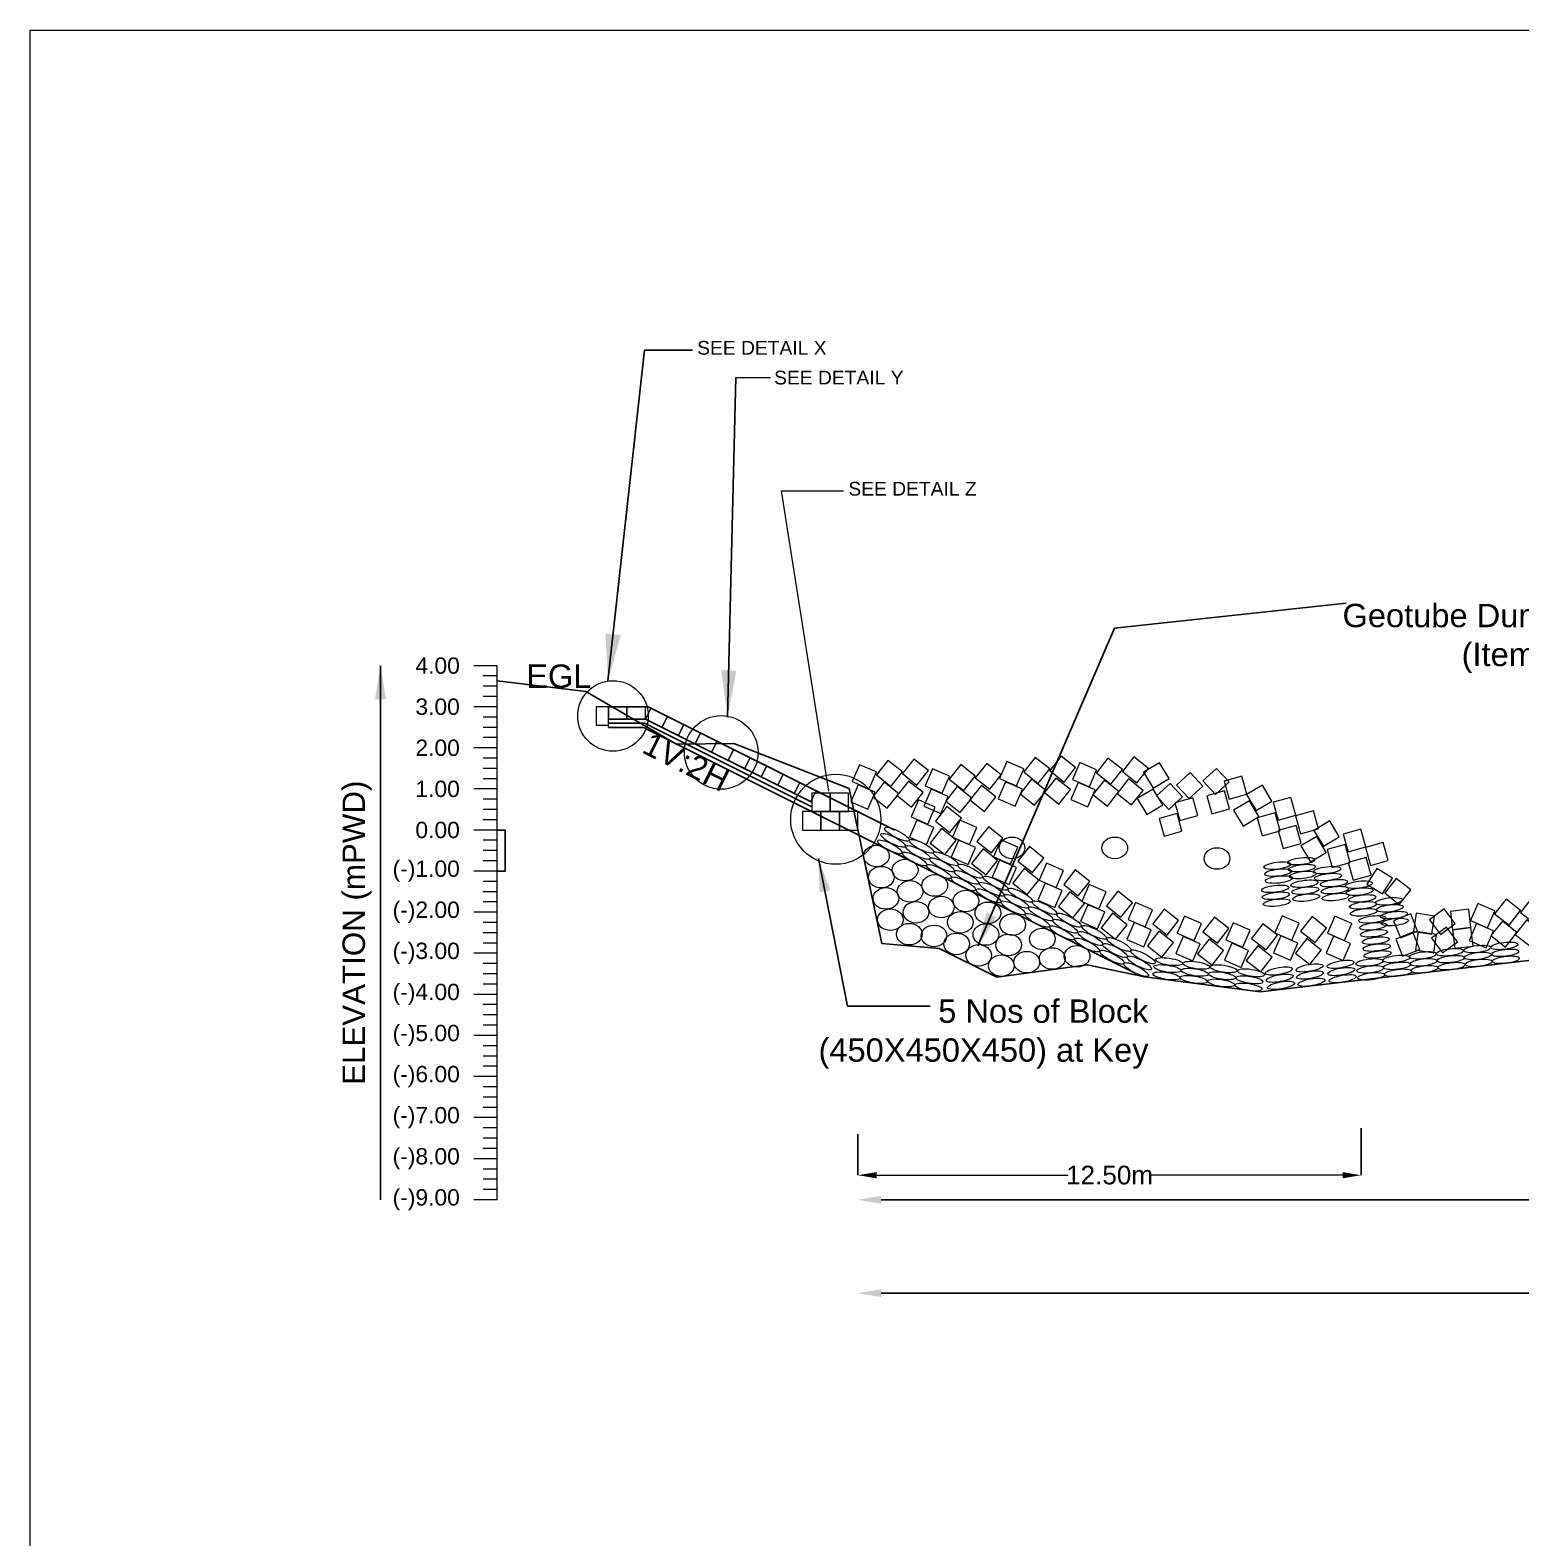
# Model space of a CAD drawing. Header units: inches. Extents: x 91231 to 269365, y -29123 to 27954.
# Drawn here: x 161567 to 164759, y 24725 to 27954 of the extents above; entities that cross this region are included whole.
import ezdxf

# ---------------------------------------------------------------- set-up
doc = ezdxf.new("R2010")
doc.units = ezdxf.units.IN
doc.header["$LTSCALE"] = 7
doc.header["$MEASUREMENT"] = 0
doc.header["$PDMODE"] = 3
for name, color, linetype, lineweight in [('Cross Section Labels', 7, 'Continuous', 9), ('Existing_Bed_Level for Xsection', 7, 'Continuous', 25), ('Long Section Labels', 7, 'Continuous', 9)]:
    doc.layers.add(name, color=color, linetype=linetype, lineweight=lineweight)
doc.styles.get("Standard").update_dxf_attribs({"font": 'arial.ttf'})
doc.dimstyles.new('Appron Lebeling Style', dxfattribs={"dimtxt": 50, "dimasz": 50, "dimexe": 0.18, "dimexo": 0.0625, "dimgap": 0.09, "dimtad": 0, "dimtih": 1, "dimtoh": 1, "dimdec": 4, "dimzin": 0, "dimdsep": 46, "dimtxsty": 'Standard', "dimcen": 0.09, "dimse1": 1, "dimse2": 1, "dimadec": 0, "dimazin": 0, "dimtfac": 1, "dimtdec": 4, "dimtofl": 0, "dimtmove": 0, "dimatfit": 3, "dimfxl": 1, "dimtolj": 1, "dimtzin": 0, "dimarcsym": 0})
doc.dimstyles.get("Standard").update_dxf_attribs({"dimtxt": 0.18, "dimasz": 0.18, "dimexe": 0.18, "dimexo": 0.0625, "dimgap": 0.09, "dimtad": 0, "dimtih": 1, "dimtoh": 1, "dimdec": 4, "dimzin": 0, "dimdsep": 46, "dimtxsty": 'Standard', "dimcen": 0.09, "dimadec": 0, "dimazin": 0, "dimtfac": 1, "dimtdec": 4, "dimtofl": 0, "dimtmove": 0, "dimatfit": 3, "dimfxl": 1, "dimtolj": 1, "dimtzin": 0, "dimarcsym": 0})

# ---------------------------------------------------------------- blocks, each defined once
blk = doc.blocks.new('*D19')
at = {"layer": 'Cross Section Labels', "color": 0, "lineweight": -2}
for p, q in [((163389.4, 25449.1), (165197.6, 25449.1)), ((167253.1, 25449.1), (165444.8, 25449.1))]:
    blk.add_line(p, q, dxfattribs=at)
at = {"layer": 'Cross Section Labels', "color": 0}
for points in [[(163389.4, 25457.4), (163389.4, 25440.7), (163339.4, 25449.1)], [(167253.1, 25457.4), (167253.1, 25440.7), (167303.1, 25449.1)]]:
    blk.add_solid(points, dxfattribs=at)
at = {"layer": 'Defpoints', "color": 0}
for p in [(163339.4, 26241.1), (167303.1, 25567.9), (167303.1, 25449.1)]:
    blk.add_point(p, dxfattribs=at)
at = {"layer": 'Cross Section Labels', "color": 0, "insert": (165321.2, 25449.1), "char_height": 50, "attachment_point": 5}
blk.add_mtext('\\A1;48.00 m', dxfattribs=at)
blk = doc.blocks.new('*D20')
at = {"layer": 'Cross Section Labels', "color": 0, "lineweight": -2}
for p, q in [((163389.4, 25249.1), (164965.6, 25249.1)), ((167253.1, 25249.1), (165676.8, 25249.1))]:
    blk.add_line(p, q, dxfattribs=at)
at = {"layer": 'Cross Section Labels', "color": 0}
for points in [[(163389.4, 25257.4), (163389.4, 25240.7), (163339.4, 25249.1)], [(167253.1, 25257.4), (167253.1, 25240.7), (167303.1, 25249.1)]]:
    blk.add_solid(points, dxfattribs=at)
at = {"layer": 'Defpoints', "color": 0}
for p in [(163339.4, 26241.1), (167303.1, 25567.9), (167303.1, 25249.1)]:
    blk.add_point(p, dxfattribs=at)
at = {"layer": 'Cross Section Labels', "color": 0, "insert": (165321.2, 25249.1), "char_height": 50, "attachment_point": 5}
blk.add_mtext('\\A1;Block @21.00 m³/m ^JGoo Bag @27.00 m³/m ', dxfattribs=at)
blk = doc.blocks.new('*D21')
at = {"layer": 'Defpoints', "color": 0}
for p in [(163339.4, 25589.7), (164417, 25602.3), (164417, 25501.8)]:
    blk.add_point(p, dxfattribs=at)
at = {"layer": 'Long Section Labels', "color": 0, "lineweight": -2}
for p, q in [((163339.4, 25589.7), (163339.4, 25501.6)), ((164417, 25602.2), (164417, 25501.6))]:
    blk.add_line(p, q, dxfattribs=at)
at = {"layer": 'Long Section Labels', "color": 0, "lineweight": 0}
for p, q in [((163379.4, 25501.8), (163789.7, 25501.8)), ((164377, 25501.8), (163966.6, 25501.8))]:
    blk.add_line(p, q, dxfattribs=at)
at = {"layer": 'Long Section Labels', "color": 0}
for points in [[(163379.4, 25508.5), (163379.4, 25495.1), (163339.4, 25501.8)], [(164377, 25508.5), (164377, 25495.1), (164417, 25501.8)]]:
    blk.add_solid(points, dxfattribs=at)
at = {"layer": 'Long Section Labels', "color": 0, "insert": (163878.2, 25501.8), "char_height": 40, "attachment_point": 5}
blk.add_mtext('\\A1;12.50m', dxfattribs=at)
blk = doc.blocks.new('*D22')
at = {"layer": 'Defpoints', "color": 0}
for p in [(162567, 26241.1), (162567, 26153.1), (162584.4, 26153.1)]:
    blk.add_point(p, dxfattribs=at)
at = {"layer": 'Long Section Labels', "color": 0, "lineweight": -2}
for p, q in [((162567.1, 26241.1), (162584.6, 26241.1)), ((162584.4, 26240.9), (162584.4, 26197.2)), ((162584.4, 26153.2), (162584.4, 26196.9)), ((162567.1, 26153.1), (162584.6, 26153.1))]:
    blk.add_line(p, q, dxfattribs=at)
at = {"layer": 'Long Section Labels', "color": 0}
for points in [[(162584.4, 26240.9), (162584.5, 26240.9), (162584.4, 26241.1)], [(162584.4, 26153.2), (162584.5, 26153.2), (162584.4, 26153.1)]]:
    blk.add_solid(points, dxfattribs=at)
at = {"layer": 'Long Section Labels', "color": 0, "insert": (162584.4, 26197.1), "char_height": 0.18, "attachment_point": 5}
blk.add_mtext('\\A1;88.0000', dxfattribs=at)

msp = doc.modelspace()

# ---------------------------------------------------------------- linework, layer by layer
at = {"layer": 'Cross Section Labels'}
msp.add_lwpolyline([(161567.01597, 27954.3435), (171567.01597, 27954.3435), (171567.01597, 20883.3435), (161567.01597, 20883.3435)], close=True, dxfattribs=at)
msp.add_lwpolyline([(163277.16876, 26324.05914), (163175.70777, 26967.93832), (163308.23034, 26967.80358)], dxfattribs=at)
for centre, radius in [((162814.98318, 26485.36362), 75.51259), ((163046.68905, 26407.36666), 78.80143), ((163291.88304, 26264.13192), 96.38374)]:
    msp.add_circle(centre, radius, dxfattribs=at)
at = {"layer": 'Existing_Bed_Level for Xsection'}
for points in [[(162567.01597, 26560.7675), (162757.13852, 26538.1515), (162950.66821, 26424.8075), (163073.66359, 26426.3035), (163320.61345, 26329.9435), (163390.59299, 25998.0075), (163513.66359, 25987.4475), (163636.9709, 25925.6715), (163830.55821, 25952.5115), (163953.66359, 25926.6395), (164200.37234, 25894.3435), (164781.82123, 25962.1035), (164904.57783, 25915.4635), (165098.99662, 25850.3435), (165416.19427, 25817.7835), (165661.57824, 25778.1835), (165978.68671, 25735.0635), (166490.37117, 25672.5835), (166735.69133, 25642.6635), (167369.97888, 25559.0635), (167809.82883, 25496.5835), (168321.52259, 25454.3435)], [(163418.55135, 26241.0635), (162896.12559, 26502.27638), (162890.55135, 26505.0635), (162884.31915, 26505.0635), (162805.11915, 26505.0635)], [(162805.11915, 26478.6635), (162884.31915, 26478.6635), (163240.35135, 26300.6474)], [(162805.11915, 26469.8635), (162882.24176, 26469.8635), (163240.35135, 26290.8087)], [(162805.11915, 26461.0635), (162880.16436, 26461.0635), (163945.63976, 25928.3258)]]:
    msp.add_lwpolyline(points, dxfattribs=at)
at = {"layer": 'Long Section Labels'}
msp.add_line((162805.11915, 26461.0635), (162805.11915, 26465.4635), dxfattribs=at)
for points in [[(162567.01597, 26593.0635), (162517.01597, 26593.0635)], [(162567.01597, 25449.0635), (162567.01597, 25537.0635), (162567.01597, 25625.0635), (162567.01597, 25713.0635), (162567.01597, 25801.0635), (162567.01597, 25889.0635), (162567.01597, 25977.0635), (162567.01597, 26065.0635), (162567.01597, 26153.0635), (162567.01597, 26241.0635), (162567.01597, 26329.0635), (162567.01597, 26417.0635), (162567.01597, 26505.0635), (162567.01597, 26593.0635)], [(162567.01597, 26571.0635), (162537.01597, 26571.0635)], [(162567.01597, 26549.0635), (162537.01597, 26549.0635)], [(162567.01597, 26527.0635), (162537.01597, 26527.0635)], [(162567.01597, 26505.0635), (162517.01597, 26505.0635)], [(162567.01597, 26483.0635), (162537.01597, 26483.0635)], [(162567.01597, 26461.0635), (162537.01597, 26461.0635)], [(162567.01597, 26417.0635), (162517.01597, 26417.0635)], [(162567.01597, 26439.0635), (162537.01597, 26439.0635)], [(162567.01597, 26395.0635), (162537.01597, 26395.0635)], [(162567.01597, 26373.0635), (162537.01597, 26373.0635)], [(162567.01597, 26351.0635), (162537.01597, 26351.0635)], [(162567.01597, 26329.0635), (162517.01597, 26329.0635)], [(162567.01597, 26307.0635), (162537.01597, 26307.0635)], [(162567.01597, 26285.0635), (162537.01597, 26285.0635)], [(162567.01597, 26263.0635), (162537.01597, 26263.0635)], [(162567.01597, 26241.0635), (162517.01597, 26241.0635)], [(162567.01597, 26219.0635), (162537.01597, 26219.0635)], [(162567.01597, 26197.0635), (162537.01597, 26197.0635)], [(162567.01597, 26175.0635), (162537.01597, 26175.0635)], [(162567.01597, 26153.0635), (162517.01597, 26153.0635)], [(162567.01597, 26131.0635), (162537.01597, 26131.0635)], [(162567.01597, 26109.0635), (162537.01597, 26109.0635)], [(162567.01597, 26065.0635), (162517.01597, 26065.0635)], [(162567.01597, 26087.0635), (162537.01597, 26087.0635)], [(162567.01597, 26043.0635), (162537.01597, 26043.0635)], [(162567.01597, 26021.0635), (162537.01597, 26021.0635)], [(162567.01597, 25999.0635), (162537.01597, 25999.0635)], [(162567.01597, 25977.0635), (162517.01597, 25977.0635)], [(162567.01597, 25955.0635), (162537.01597, 25955.0635)], [(162567.01597, 25933.0635), (162537.01597, 25933.0635)], [(162567.01597, 25911.0635), (162537.01597, 25911.0635)], [(162567.01597, 25889.0635), (162517.01597, 25889.0635)], [(162567.01597, 25867.0635), (162537.01597, 25867.0635)], [(162567.01597, 25845.0635), (162537.01597, 25845.0635)], [(162567.01597, 25823.0635), (162537.01597, 25823.0635)], [(162567.01597, 25801.0635), (162517.01597, 25801.0635)], [(162567.01597, 25779.0635), (162537.01597, 25779.0635)], [(162567.01597, 25757.0635), (162537.01597, 25757.0635)], [(162567.01597, 25713.0635), (162517.01597, 25713.0635)], [(162567.01597, 25735.0635), (162537.01597, 25735.0635)], [(162567.01597, 25691.0635), (162537.01597, 25691.0635)], [(162567.01597, 25669.0635), (162537.01597, 25669.0635)], [(162567.01597, 25647.0635), (162537.01597, 25647.0635)], [(162567.01597, 25625.0635), (162517.01597, 25625.0635)], [(162567.01597, 25603.0635), (162537.01597, 25603.0635)], [(162567.01597, 25581.0635), (162537.01597, 25581.0635)], [(162567.01597, 25559.0635), (162537.01597, 25559.0635)], [(162567.01597, 25537.0635), (162517.01597, 25537.0635)], [(162567.01597, 25515.0635), (162537.01597, 25515.0635)], [(162567.01597, 25493.0635), (162537.01597, 25493.0635)], [(162567.01597, 25449.0635), (162517.01597, 25449.0635)], [(162567.01597, 25471.0635), (162537.01597, 25471.0635)]]:
    msp.add_lwpolyline(points, dxfattribs=at)
for points in [[(162805.11915, 26505.0635), (162778.71915, 26505.0635), (162778.71915, 26465.4635), (162805.11915, 26465.4635)], [(162844.71915, 26505.0635), (162805.11915, 26505.0635), (162805.11915, 26478.6635), (162844.71915, 26478.6635)], [(162884.31915, 26505.0635), (162844.71915, 26505.0635), (162844.71915, 26478.6635), (162884.31915, 26478.6635)], [(162931.54491, 26484.56672), (162896.12559, 26502.27638), (162884.31915, 26478.6635), (162919.73847, 26460.95384)], [(162966.96423, 26466.85706), (162931.54491, 26484.56672), (162919.73847, 26460.95384), (162955.15779, 26443.24418)], [(163002.38354, 26449.1474), (162966.96423, 26466.85706), (162955.15779, 26443.24418), (162990.5771, 26425.53452)], [(163037.80286, 26431.43774), (163002.38354, 26449.1474), (162990.5771, 26425.53452), (163025.99642, 26407.82486)], [(163073.22218, 26413.72808), (163037.80286, 26431.43774), (163025.99642, 26407.82486), (163061.41574, 26390.11521)], [(163108.64149, 26396.01843), (163073.22218, 26413.72808), (163061.41574, 26390.11521), (163096.83505, 26372.40555)], [(163144.06081, 26378.30877), (163108.64149, 26396.01843), (163096.83505, 26372.40555), (163132.25437, 26354.69589)], [(163403.57756, 26390.16121), (163378.99325, 26359.11654), (163410.03792, 26334.53222), (163434.62223, 26365.57689)], [(163490.19691, 26368.38016), (163459.13267, 26392.93974), (163434.57309, 26361.8755), (163465.63732, 26337.31592)], [(163646.25854, 26359.34355), (163615.19431, 26383.90313), (163590.63472, 26352.8389), (163621.69896, 26328.27931)], [(163694.76651, 26371.9208), (163658.40112, 26387.59622), (163642.7257, 26351.23084), (163679.09108, 26335.55541)], [(163718.9872, 26396.67793), (163694.40288, 26365.63326), (163725.44755, 26341.04894), (163750.03187, 26372.09361)], [(163805.60654, 26374.89687), (163774.54231, 26399.45646), (163749.98272, 26368.39222), (163781.04696, 26343.83264)], [(163850.56794, 26370.2293), (163814.20256, 26385.90472), (163798.52713, 26349.53934), (163834.89252, 26333.86391)], [(163874.78863, 26394.98643), (163850.20432, 26363.94176), (163881.24899, 26339.35744), (163905.8333, 26370.40211)], [(163961.40798, 26373.20537), (163930.34374, 26397.76496), (163905.78416, 26366.70072), (163936.84839, 26342.14114)], [(164005.46237, 26351.23283), (163985.25374, 26385.28825), (163951.19833, 26365.07962), (163971.40696, 26331.0242)], [(163179.48013, 26360.59911), (163144.06081, 26378.30877), (163132.25437, 26354.69589), (163167.67369, 26336.98623)], [(163214.89944, 26342.88945), (163179.48013, 26360.59911), (163167.67369, 26336.98623), (163203.093, 26319.27657)], [(163379.35687, 26365.40408), (163342.99149, 26381.0795), (163327.31606, 26344.71412), (163363.68145, 26329.03869)], [(163535.41851, 26356.36747), (163499.05313, 26372.0429), (163483.3777, 26335.67751), (163519.74308, 26320.00209)], [(163559.6392, 26381.1246), (163535.05489, 26350.07993), (163566.09955, 26325.49562), (163590.68387, 26356.54029)], [(163794.24777, 26327.75114), (163763.18354, 26352.31072), (163738.62395, 26321.24649), (163769.68819, 26296.6869)], [(164050.94383, 26364.28422), (164021.8187, 26337.45351), (164048.64941, 26308.32838), (164077.77454, 26335.15909)], [(164107.29461, 26373.17248), (164078.16948, 26346.34178), (164105.00018, 26317.21665), (164134.12532, 26344.04735)], [(164172.24182, 26318.18025), (164161.54363, 26356.30778), (164123.4161, 26345.60959), (164134.11429, 26307.48206)], [(163250.31876, 26325.17979), (163214.89944, 26342.88945), (163203.093, 26319.27657), (163238.51232, 26301.56691)], [(163279.95135, 26320.2635), (163240.35135, 26320.2635), (163240.35135, 26280.6635), (163279.95135, 26280.6635)], [(163319.55135, 26320.2635), (163279.95135, 26320.2635), (163279.95135, 26280.6635), (163319.55135, 26280.6635)], [(163376.42, 26322.16431), (163340.05462, 26337.83973), (163324.3792, 26301.47435), (163360.74458, 26285.79892)], [(163395.82837, 26343.31602), (163371.24406, 26312.27135), (163402.28873, 26287.68703), (163426.87304, 26318.7317)], [(163478.83814, 26321.23442), (163447.7739, 26345.794), (163423.21432, 26314.72977), (163454.27856, 26290.17018)], [(163532.48164, 26313.1277), (163496.11626, 26328.80312), (163480.44083, 26292.43774), (163516.80621, 26276.76232)], [(163551.89001, 26334.27941), (163527.3057, 26303.23474), (163558.35037, 26278.65042), (163582.93468, 26309.69509)], [(163634.89977, 26312.19781), (163603.83554, 26336.7574), (163579.27595, 26305.69316), (163610.34019, 26281.13358)], [(163691.82964, 26328.68102), (163655.46426, 26344.35645), (163639.78883, 26307.99107), (163676.15421, 26292.31564)], [(163711.23801, 26349.83273), (163686.65369, 26318.78806), (163717.69836, 26294.20375), (163742.28268, 26325.24842)], [(163847.63107, 26326.98952), (163811.26569, 26342.66495), (163795.59027, 26306.29957), (163831.95565, 26290.62414)], [(163867.03944, 26348.14123), (163842.45513, 26317.09657), (163873.4998, 26292.51225), (163898.08411, 26323.55692)], [(163950.04921, 26326.05964), (163918.98497, 26350.61922), (163894.42539, 26319.55499), (163925.48963, 26294.9954)], [(163991.90043, 26294.71991), (163971.6918, 26328.77533), (163937.63638, 26308.5667), (163957.84501, 26274.51128)], [(164034.50623, 26311.9083), (164007.65234, 26341.01206), (163978.54859, 26314.15817), (164005.40248, 26285.05441)], [(164135.34285, 26286.71269), (164124.64465, 26324.84022), (164086.51712, 26314.14202), (164097.21532, 26276.01449)], [(164225.94555, 26303.07964), (164205.73692, 26337.13506), (164171.68151, 26316.92643), (164191.89013, 26282.87101)], [(163505.10932, 26290.07392), (163468.74393, 26305.74935), (163453.06851, 26269.38396), (163489.43389, 26253.70854)], [(163561.04899, 26266.76089), (163529.98476, 26291.32047), (163505.42517, 26260.25624), (163536.48941, 26235.69665)], [(164056.393, 26310.1621), (164018.25696, 26299.49427), (164028.92479, 26261.35823), (164067.06083, 26272.02606)], [(164198.15602, 26269.82238), (164177.94739, 26303.8778), (164143.89198, 26283.66917), (164164.1006, 26249.61375)], [(164266.52853, 26311.10414), (164228.3925, 26300.43631), (164239.06033, 26262.30027), (164277.19636, 26272.96811)], [(163260.15135, 26280.6635), (163220.55135, 26280.6635), (163220.55135, 26241.0635), (163260.15135, 26241.0635)], [(163299.75135, 26280.6635), (163260.15135, 26280.6635), (163260.15135, 26241.0635), (163299.75135, 26241.0635)], [(163339.35135, 26280.6635), (163299.75135, 26280.6635), (163299.75135, 26241.0635), (163339.35135, 26241.0635)], [(163502.17245, 26246.83415), (163465.80706, 26262.50957), (163450.13164, 26226.14419), (163486.49702, 26210.46877)], [(163593.74948, 26246.64015), (163557.3841, 26262.31557), (163541.70867, 26225.95019), (163578.07406, 26210.27476)], [(164022.59101, 26276.81622), (163984.45497, 26266.14839), (163995.1228, 26228.01235), (164033.25884, 26238.68018)], [(164232.72655, 26277.75826), (164194.59051, 26267.09043), (164205.25834, 26228.95439), (164243.39438, 26239.62223)], [(164325.25493, 26243.81127), (164314.55674, 26281.9388), (164276.42921, 26271.24061), (164287.1274, 26233.11307)], [(164369.97638, 26226.41346), (164349.76775, 26260.46888), (164315.71234, 26240.26025), (164335.92097, 26206.20484)], [(163549.69023, 26219.61515), (163518.62599, 26244.17474), (163494.0664, 26213.1105), (163525.13064, 26188.55092)], [(163649.68916, 26223.32711), (163618.62492, 26247.8867), (163594.06534, 26216.82246), (163625.12958, 26192.26288)], [(164288.35596, 26212.3437), (164277.65776, 26250.47124), (164239.53023, 26239.77304), (164250.22843, 26201.64551)], [(164342.18685, 26193.15621), (164321.97823, 26227.21162), (164287.92281, 26207.00299), (164308.13144, 26172.94758)], [(164416.23224, 26243.2413), (164378.0962, 26232.57347), (164388.76403, 26194.43743), (164426.90007, 26205.10526)], [(163590.81261, 26203.40037), (163554.44723, 26219.0758), (163538.77181, 26182.71042), (163575.13719, 26167.03499)], [(163638.33039, 26176.18138), (163607.26616, 26200.74096), (163582.70657, 26169.67673), (163613.77081, 26145.11714)], [(163681.8183, 26204.34926), (163645.45291, 26220.02469), (163629.77749, 26183.6593), (163666.14287, 26167.98388)], [(163737.75797, 26181.03623), (163706.69374, 26205.59581), (163682.13415, 26174.53158), (163713.19839, 26149.97199)], [(164382.43025, 26209.89542), (164344.29422, 26199.22759), (164354.96205, 26161.09155), (164393.09808, 26171.75938)], [(164474.95864, 26175.94843), (164464.26044, 26214.07596), (164426.13291, 26203.37776), (164436.83111, 26165.25023)], [(163678.88143, 26161.10949), (163642.51604, 26176.78491), (163626.84062, 26140.41953), (163663.206, 26124.74411)], [(163726.39921, 26133.89049), (163695.33497, 26158.45008), (163670.77538, 26127.38584), (163701.83962, 26102.82626)], [(163779.69793, 26154.52257), (163743.33254, 26170.19799), (163727.65712, 26133.83261), (163764.0225, 26118.15719)], [(164438.05967, 26144.48086), (164427.36147, 26182.60839), (164389.23394, 26171.9102), (164399.93214, 26133.78267)], [(164483.93557, 26137.76101), (164450.45985, 26158.91606), (164429.3048, 26125.44035), (164462.78051, 26104.28529)], [(163776.76106, 26111.2828), (163740.39567, 26126.95822), (163724.72025, 26090.59284), (163761.08563, 26074.91741)], [(163835.6376, 26131.20954), (163804.57337, 26155.76912), (163780.01378, 26124.70488), (163811.07802, 26100.1453)], [(164491.96406, 26137.58015), (164467.37975, 26106.53548), (164498.42442, 26081.95117), (164523.00873, 26112.99584)], [(163824.27884, 26084.0638), (163793.2146, 26108.62339), (163768.65501, 26077.55915), (163799.71925, 26052.99956)], [(163871.19786, 26108.80279), (163834.83247, 26124.47822), (163819.15705, 26088.11284), (163855.52243, 26072.43741)], [(163927.13753, 26085.48976), (163896.0733, 26110.04935), (163871.51371, 26078.98511), (163902.57795, 26054.42553)], [(164727.12239, 26092.99152), (164702.53807, 26061.94685), (164733.58274, 26037.36253), (164758.16706, 26068.4072)], [(164813.74173, 26071.21047), (164782.6775, 26095.77005), (164758.11791, 26064.70581), (164789.18215, 26040.14623)], [(163868.26099, 26065.56302), (163831.8956, 26081.23845), (163816.22018, 26044.87307), (163852.58556, 26029.19764)], [(163915.77877, 26038.34403), (163884.71453, 26062.90361), (163860.15494, 26031.83938), (163891.21918, 26007.27979)], [(163970.20772, 26070.34788), (163933.84234, 26086.02331), (163918.16691, 26049.65793), (163954.53229, 26033.9825)], [(164026.1474, 26047.03485), (163995.08316, 26071.59443), (163970.52358, 26040.5302), (164001.58781, 26015.97061)], [(164523.1198, 26061.35795), (164486.31557, 26046.74259), (164500.93093, 26009.93836), (164537.73516, 26024.55372)], [(164573.82884, 26056.94108), (164534.65007, 26062.70164), (164528.88951, 26023.52288), (164568.06827, 26017.76231)], [(164594.77735, 26072.51775), (164562.99103, 26048.90016), (164586.60862, 26017.11385), (164618.39493, 26040.73143)], [(164647.40179, 26071.35844), (164608.06798, 26066.77462), (164612.6518, 26027.44081), (164651.98561, 26032.02463)], [(164702.9017, 26068.23439), (164666.53632, 26083.90981), (164650.86089, 26047.54443), (164687.22627, 26031.869)], [(163967.27085, 26027.10811), (163930.90547, 26042.78354), (163915.23004, 26006.41815), (163951.59542, 25990.74273)], [(164074.86076, 26040.63011), (164038.49538, 26056.30553), (164022.81995, 26019.94015), (164059.18533, 26004.26473)], [(164133.6597, 26029.88996), (164102.59547, 26054.44955), (164078.03588, 26023.38531), (164109.10012, 25998.82573)], [(164178.94145, 26026.34267), (164142.57607, 26042.01809), (164126.90064, 26005.65271), (164163.26602, 25989.97728)], [(164237.74039, 26015.60252), (164206.67615, 26040.1621), (164182.11657, 26009.09787), (164213.18081, 25984.53828)], [(164284.16634, 26041.773), (164247.80096, 26057.44842), (164232.12553, 26021.08304), (164268.49092, 26005.40761)], [(164342.96529, 26031.03285), (164311.90105, 26055.59244), (164287.34146, 26024.5282), (164318.4057, 25999.96861)], [(164396.82532, 26041.20155), (164360.45994, 26056.87698), (164344.78451, 26020.5116), (164381.1499, 26004.83617)], [(164599.36117, 26033.18394), (164567.57486, 26009.56636), (164591.19244, 25977.78004), (164622.97875, 26001.39762)], [(164651.98561, 26032.02463), (164612.6518, 26027.44081), (164617.23562, 25988.107), (164656.56943, 25992.69082)], [(164699.96483, 26024.99462), (164663.59945, 26040.67004), (164647.92402, 26004.30466), (164684.2894, 25988.62923)], [(164719.3732, 26046.14633), (164694.78889, 26015.10166), (164725.83356, 25990.51734), (164750.41787, 26021.56201)], [(164802.38296, 26024.06473), (164771.31873, 26048.62431), (164746.75914, 26017.56008), (164777.82338, 25993.00049)], [(164014.78863, 25999.88912), (163983.72439, 26024.4487), (163959.16481, 25993.38446), (163990.22904, 25968.82488)], [(164071.92389, 25997.39034), (164035.55851, 26013.06576), (164019.88308, 25976.70038), (164056.24847, 25961.02495)], [(164122.30093, 25982.74423), (164091.2367, 26007.30381), (164066.67711, 25976.23958), (164097.74135, 25951.67999)], [(164176.00458, 25983.10289), (164139.6392, 25998.77832), (164123.96377, 25962.41294), (164160.32915, 25946.73751)], [(164281.22947, 25998.53322), (164244.86409, 26014.20865), (164229.18867, 25977.84327), (164265.55405, 25962.16784)], [(164331.60652, 25983.88712), (164300.54228, 26008.4467), (164275.9827, 25977.38246), (164307.04693, 25952.82288)], [(164393.88845, 25997.96178), (164357.52307, 26013.63721), (164341.84765, 25977.27182), (164378.21303, 25961.5964)], [(164527.70362, 26022.02414), (164490.89939, 26007.40878), (164505.51475, 25970.60455), (164542.31898, 25985.21991)], [(164578.41266, 26017.60727), (164539.2339, 26023.36783), (164533.47333, 25984.18907), (164572.6521, 25978.4285)], [(164226.38162, 25968.45679), (164195.31739, 25993.01637), (164170.7578, 25961.95213), (164201.82204, 25937.39255)]]:
    msp.add_lwpolyline(points, close=True, dxfattribs=at)
for centre, major_axis, ratio in [((163407.93151, 26204.917), (26.08233, -13.31936), 0.255), ((163414.74435, 26219.0374), (26.08233, -13.31936), 0.255), ((163422.81865, 26232.14949), (26.08233, -13.31936), 0.255), ((163475.78438, 26206.2809), (26.08233, -13.31936), 0.255), ((163669.35135, 26202.8715), (27.5, 0), 0.84), ((163889.35135, 26202.8715), (27.5, 0), 0.84), ((163378.99457, 26185.46977), (27.5, 0), 0.84), ((163460.89725, 26179.04841), (26.08233, -13.31936), 0.255), ((163467.71008, 26193.16881), (26.08233, -13.31936), 0.255), ((163527.55552, 26179.6165), (26.08233, -13.31936), 0.255), ((164108.27469, 26180.08811), (27.5, 0), 0.84), ((163389.35578, 26140.13514), (27.5, 0), 0.84), ((163440.54109, 26155.33797), (27.5, 0), 0.84), ((163512.66839, 26152.38401), (26.08233, -13.31936), 0.255), ((163519.48122, 26166.50441), (26.08233, -13.31936), 0.255), ((163580.12306, 26152.9521), (26.08233, -13.31936), 0.255), ((164237.49659, 26164.75244), (29.08954, 3.38999), 0.255), ((164239.22825, 26149.893), (29.08954, 3.38999), 0.255), ((164288.37424, 26174.43244), (29.08954, 3.38999), 0.255), ((164290.10591, 26159.573), (29.08954, 3.38999), 0.255), ((164344.14621, 26155.20019), (29.08954, 3.38999), 0.255), ((163451.10989, 26109.67439), (27.5, 0), 0.84), ((163503.95287, 26122.41052), (27.5, 0), 0.84), ((163565.23592, 26125.71961), (26.08233, -13.31936), 0.255), ((163572.04876, 26139.84001), (26.08233, -13.31936), 0.255), ((163625.98455, 26114.23027), (26.08233, -13.31936), 0.255), ((163634.05885, 26127.34236), (26.08233, -13.31936), 0.255), ((164240.95992, 26135.03356), (29.08954, 3.38999), 0.255), ((164291.83758, 26144.71356), (29.08954, 3.38999), 0.255), ((164295.64287, 26126.03242), (29.08954, 3.38999), 0.255), ((164345.87788, 26140.34075), (29.08954, 3.38999), 0.255), ((164358.63467, 26127.24245), (29.08954, 3.38999), 0.255), ((164411.93611, 26124.03603), (29.08954, 3.38999), 0.255), ((163399.23895, 26094.63077), (27.5, 0), 0.84), ((163517.94031, 26076.1258), (27.5, 0), 0.84), ((163570.47242, 26089.1725), (27.5, 0), 0.84), ((163619.17172, 26100.10987), (26.08233, -13.31936), 0.255), ((163678.95029, 26088.36168), (26.08233, -13.31936), 0.255), ((163687.02459, 26101.47377), (26.08233, -13.31936), 0.255), ((164232.65106, 26115.14237), (29.08954, 3.38999), 0.255), ((164234.38273, 26100.28294), (29.08954, 3.38999), 0.255), ((164236.1144, 26085.4235), (29.08954, 3.38999), 0.255), ((164297.37453, 26111.17298), (29.08954, 3.38999), 0.255), ((164299.1062, 26096.31354), (29.08954, 3.38999), 0.255), ((164360.36634, 26112.38301), (29.08954, 3.38999), 0.255), ((164362.09801, 26097.52357), (29.08954, 3.38999), 0.255), ((164413.66778, 26109.1766), (29.08954, 3.38999), 0.255), ((164419.20406, 26094.57233), (29.08954, 3.38999), 0.255), ((164476.48708, 26088.33391), (29.08954, 3.38999), 0.255), ((163408.82173, 26048.99295), (27.5, 0), 0.84), ((163463.85432, 26064.943), (27.5, 0), 0.84), ((163558.54235, 26043.42876), (27.5, 0), 0.84), ((163617.59638, 26063.70562), (27.5, 0), 0.84), ((163670.86531, 26038.6511), (27.5, 0), 0.84), ((163672.13745, 26074.24128), (26.08233, -13.31936), 0.255), ((163723.90859, 26047.57688), (26.08233, -13.31936), 0.255), ((163730.72142, 26061.69728), (26.08233, -13.31936), 0.255), ((163738.79572, 26074.80937), (26.08233, -13.31936), 0.255), ((163791.36326, 26048.14497), (26.08233, -13.31936), 0.255), ((164420.93572, 26079.71289), (29.08954, 3.38999), 0.255), ((164422.66739, 26064.85345), (29.08954, 3.38999), 0.255), ((164478.21874, 26073.47447), (29.08954, 3.38999), 0.255), ((164487.29278, 26058.91035), (29.08954, 3.38999), 0.255), ((163449.35135, 26018.0715), (27.5, 0), 0.84), ((163502.37504, 26014.28109), (27.5, 0), 0.84), ((163613.35638, 26017.40164), (27.5, 0), 0.84), ((163734.18996, 26007.7171), (27.5, 0), 0.84), ((163776.47613, 26020.91248), (26.08233, -13.31936), 0.255), ((163783.28896, 26035.03288), (26.08233, -13.31936), 0.255), ((163845.27709, 26021.98663), (26.08233, -13.31936), 0.255), ((164440.81207, 26049.71805), (29.08954, 3.38999), 0.255), ((164442.54374, 26034.85861), (29.08954, 3.38999), 0.255), ((164444.2754, 26019.99917), (29.08954, 3.38999), 0.255), ((164489.02444, 26044.05091), (29.08954, 3.38999), 0.255), ((163550.71905, 25997.18614), (27.5, 0), 0.84), ((163662.11406, 25995.00605), (27.5, 0), 0.84), ((163830.38996, 25994.75414), (26.08233, -13.31936), 0.255), ((163837.20279, 26008.87454), (26.08233, -13.31936), 0.255), ((163890.16853, 25983.00595), (26.08233, -13.31936), 0.255), ((163898.24283, 25996.11804), (26.08233, -13.31936), 0.255), ((164448.39036, 26004.29984), (29.08954, 3.38999), 0.255), ((164450.12202, 25989.4404), (29.08954, 3.38999), 0.255), ((164723.34125, 25992.94155), (29.08954, 3.38999), 0.255), ((163597.91137, 25972.61069), (27.5, 0), 0.84), ((163646.36616, 25950.51784), (27.5, 0), 0.84), ((163700.87729, 25958.08387), (27.5, 0), 0.84), ((163755.38893, 25965.95265), (27.5, 0), 0.84), ((163808.6885, 25970.79492), (27.5, 0), 0.84), ((163883.3557, 25968.88555), (26.08233, -13.31936), 0.255), ((163941.93967, 25956.34155), (26.08233, -13.31936), 0.255), ((163950.01397, 25969.45364), (26.08233, -13.31936), 0.255), ((164005.56209, 25959.19443), (28.95495, -4.39361), 0.255), ((164434.65471, 25957.4622), (29.08954, 3.38999), 0.255), ((164451.85369, 25974.58096), (29.08954, 3.38999), 0.255), ((164492.43983, 25965.0319), (29.08954, 3.38999), 0.255), ((164548.80402, 25972.6016), (29.08954, 3.38999), 0.255), ((164550.53569, 25957.74216), (29.08954, 3.38999), 0.255), ((164606.9831, 25979.38158), (29.08954, 3.38999), 0.255), ((164608.71477, 25964.52214), (29.08954, 3.38999), 0.255), ((164665.16217, 25986.16157), (29.08954, 3.38999), 0.255), ((164666.89384, 25971.30213), (29.08954, 3.38999), 0.255), ((164668.62551, 25956.44269), (29.08954, 3.38999), 0.255), ((164725.07291, 25978.08211), (29.08954, 3.38999), 0.255), ((164726.80458, 25963.22267), (29.08954, 3.38999), 0.255), ((163935.12683, 25942.22115), (26.08233, -13.31936), 0.255), ((164000.04456, 25928.65279), (28.95495, -4.39361), 0.255), ((164002.04558, 25944.20259), (28.95495, -4.39361), 0.255), ((164060.58514, 25936.40256), (28.95495, -4.39361), 0.255), ((164064.10165, 25951.3944), (28.95495, -4.39361), 0.255), ((164118.89516, 25929.06112), (28.95495, -4.39361), 0.255), ((164122.41166, 25944.05296), (28.95495, -4.39361), 0.255), ((164181.18026, 25935.3353), (28.95495, -4.39361), 0.255), ((164240.94664, 25939.04178), (28.85941, 4.98274), 0.255), ((164242.34852, 25923.70699), (28.85941, 4.98274), 0.255), ((164305.97917, 25945.83529), (28.85941, 4.98274), 0.255), ((164307.38105, 25930.5005), (28.85941, 4.98274), 0.255), ((164372.82406, 25953.30773), (28.85941, 4.98274), 0.255), ((164374.22594, 25937.97293), (28.85941, 4.98274), 0.255), ((164377.24197, 25922.58775), (28.85941, 4.98274), 0.255), ((164436.38638, 25942.60276), (29.08954, 3.38999), 0.255), ((164438.11804, 25927.74332), (29.08954, 3.38999), 0.255), ((164494.1715, 25950.17246), (29.08954, 3.38999), 0.255), ((164495.90317, 25935.31302), (29.08954, 3.38999), 0.255), ((164552.26736, 25942.88272), (29.08954, 3.38999), 0.255), ((164610.44643, 25949.66271), (29.08954, 3.38999), 0.255), ((164058.58411, 25920.85276), (28.95495, -4.39361), 0.255), ((164116.89413, 25913.51132), (28.95495, -4.39361), 0.255), ((164175.66273, 25904.79366), (28.95495, -4.39361), 0.255), ((164177.66375, 25920.34346), (28.95495, -4.39361), 0.255), ((164245.36454, 25908.3218), (28.85941, 4.98274), 0.255), ((164310.39707, 25915.11531), (28.85941, 4.98274), 0.255)]:
    msp.add_ellipse(centre, major_axis=major_axis, ratio=ratio, dxfattribs=at)

# ---------------------------------------------------------------- texts
at = {"layer": 'Cross Section Labels'}
for s, p in [('SEE DETAIL X', (162995.12969, 27259.21092)), ('SEE DETAIL Y', (163159.94157, 27195.4685)), ('SEE DETAIL Z', (163318.8658, 26957.36109))]:
    msp.add_text(s, height=29.5, dxfattribs=at).set_placement(p)
at = {"layer": 'Cross Section Labels', "char_height": 50}
for s, insert, attachment_point in [('Geotube Dumping @ 15m^ 3/m\\P(Item Code 40-488-30)', (165338.52066, 26577.18741), 9), ('EGL', (162768.86278, 26544.96535), 9), ('5 Nos of Block ^J(450X450X450) at Key', (163961.6598, 25803.98214), 6)]:
    msp.add_mtext(s, dxfattribs=dict(at, insert=insert, attachment_point=attachment_point))
at = {"layer": 'Cross Section Labels', "insert": (162983.07395, 26409.6087), "char_height": 50, "attachment_point": 2, "rotation": 333.43494882}
msp.add_mtext('1V:2H', dxfattribs=at)
at = {"layer": 'Long Section Labels', "char_height": 35, "attachment_point": 6}
for s, insert in [('4.00', (162487.01597, 26593.0635)), ('3.00', (162487.01597, 26505.0635)), ('2.00', (162487.01597, 26417.0635)), ('1.00', (162487.01597, 26329.0635)), ('0.00', (162487.01597, 26241.0635)), ('(-)1.00', (162487.01597, 26153.0635)), ('(-)2.00', (162487.01597, 26065.0635)), ('(-)3.00', (162487.01597, 25977.0635)), ('(-)4.00', (162487.01597, 25889.0635)), ('(-)5.00', (162487.01597, 25801.0635)), ('(-)6.00', (162487.01597, 25713.0635)), ('(-)7.00', (162487.01597, 25625.0635)), ('(-)8.00', (162487.01597, 25537.0635)), ('(-)9.00', (162487.01597, 25449.0635))]:
    msp.add_mtext(s, dxfattribs=dict(at, insert=insert))
at = {"layer": 'Long Section Labels', "insert": (162267.01597, 26021.0635), "char_height": 48, "attachment_point": 5, "rotation": 90}
msp.add_mtext('ELEVATION (mPWD)', dxfattribs=at)

# ---------------------------------------------------------------- dimensions: what is measured, and where the dimension line sits
at = {"layer": 'Cross Section Labels'}
for base, text, picture, middle in [((167303.08909, 25449.0635), '48.00 m', '*D19', (165321.22022, 25449.0635)), ((167303.08909, 25249.0635), 'Block @21.00 m³/m ^JGoo Bag @27.00 m³/m ', '*D20', (165321.22022, 25249.0635))]:
    dim = msp.add_linear_dim(base=base, p1=(163339.35135, 26241.0635), p2=(167303.08909, 25567.87967), text=text, dimstyle='Appron Lebeling Style', dxfattribs=at)
    dim.commit()
    dim.dimension.update_dxf_attribs({"geometry": picture, "text_midpoint": middle})
at = {"layer": 'Long Section Labels'}
dim = msp.add_linear_dim(base=(162584.43241, 26153.0635), p1=(162567.01597, 26241.0635), p2=(162567.01597, 26153.0635), angle=90, dimstyle='Standard', dxfattribs=at)
dim.commit()
dim.dimension.update_dxf_attribs({"geometry": '*D22', "text_midpoint": (162584.43241, 26197.0635)})
dim = msp.add_linear_dim(base=(164416.98667, 25501.79697), p1=(163339.35135, 25589.74731), p2=(164416.98667, 25602.31176), text='12.50m', dimstyle='Standard', override={"dimtxt": 40, "dimasz": 40, "dimlwd": 0}, dxfattribs=at)
dim.commit()
dim.dimension.update_dxf_attribs({"geometry": '*D21', "text_midpoint": (163878.16901, 25501.79697)})

# ---------------------------------------------------------------- leaders
at = {"layer": 'Cross Section Labels'}
for points, override in [([(162804.23938, 26560.87471), (162882.54796, 27269.15047), (162985.382, 27269.24934)], {"dimasz": 100, "dimgap": 0.09, "dimtad": 0}), ([(163060.31173, 26483.00615), (163077.95576, 27210.20817), (163152.05236, 27209.80091)], {"dimasz": 100, "dimgap": 0.09, "dimtad": 0}), ([(163596.29938, 25992.82031), (163888.78303, 26673.56841), (164385.0077, 26726.99414)], {"dimasz": 72}), ([(163254.8981, 26180.13279), (163317.26687, 25864.07999), (163494.31997, 25864.07999)], {"dimasz": 72})]:
    msp.add_leader(points, dimstyle='Standard', override=override, dxfattribs=at)
at = {"layer": 'Long Section Labels'}
msp.add_leader([(162317.01597, 26593.0635), (162317.01597, 25449.0635)], dimstyle='Standard', override={"dimasz": 72}, dxfattribs=at)

doc.saveas('drawing.dxf')
